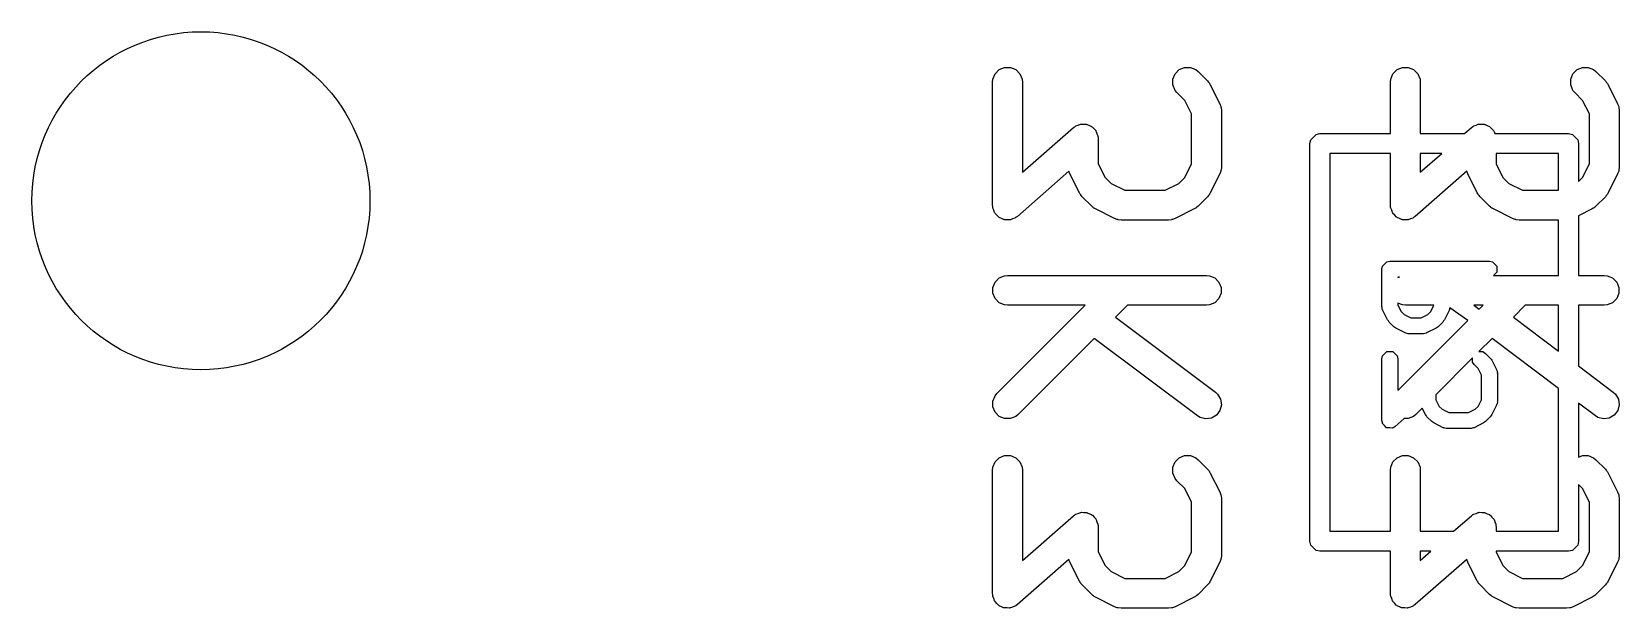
# Model space of a CAD drawing. Extents: x 1.01 to 7.41, y -5.29 to -1.05.
# Drawn here: x 5.065 to 5.3791, y -3.0413 to -2.9272 of the extents above; entities that cross this region are included whole.
import ezdxf

# ---------------------------------------------------------------- set-up
doc = ezdxf.new("R2010")
doc.units = 0
doc.header["$MEASUREMENT"] = 0
doc.layers.add('BLACK', color=7, linetype='CONTINUOUS')

msp = doc.modelspace()

# ---------------------------------------------------------------- linework, layer by layer
at = {"layer": 'BLACK', "linetype": 'CONTINUOUS'}
for p, q in [((5.25642, -2.93467), (5.25749, -2.93423)), ((5.25749, -2.93423), (5.25864, -2.93423)), ((5.25864, -2.93423), (5.2597, -2.93467)), ((5.29204, -2.93467), (5.29311, -2.93423)), ((5.29311, -2.93423), (5.29426, -2.93423)), ((5.29426, -2.93423), (5.29532, -2.93467)), ((5.33516, -2.93467), (5.33623, -2.93423)), ((5.33623, -2.93423), (5.33738, -2.93423)), ((5.33738, -2.93423), (5.33844, -2.93467)), ((5.37078, -2.93467), (5.37185, -2.93423)), ((5.37185, -2.93423), (5.373, -2.93423)), ((5.373, -2.93423), (5.37406, -2.93467)), ((5.25511, -2.93713), (5.25517, -2.93655)), ((5.25511, -2.9615), (5.25511, -2.93713)), ((5.25517, -2.93655), (5.25561, -2.93548)), ((5.25561, -2.93548), (5.25642, -2.93467)), ((5.2597, -2.93467), (5.26052, -2.93548)), ((5.26052, -2.93548), (5.26096, -2.93655)), ((5.26096, -2.93655), (5.26102, -2.93713)), ((5.26102, -2.93713), (5.26102, -2.95499)), ((5.29079, -2.93655), (5.29123, -2.93548)), ((5.29079, -2.9377), (5.29079, -2.93655)), ((5.29123, -2.93548), (5.29204, -2.93467)), ((5.29532, -2.93467), (5.29577, -2.93504)), ((5.29577, -2.93504), (5.29765, -2.93691)), ((5.29765, -2.93691), (5.29783, -2.93714)), ((5.29783, -2.93714), (5.29789, -2.93719)), ((5.29789, -2.93719), (5.29795, -2.93728)), ((5.29795, -2.93728), (5.29801, -2.93736)), ((5.29801, -2.93736), (5.29804, -2.93743)), ((5.29804, -2.93743), (5.2982, -2.93768)), ((5.33385, -2.93713), (5.33391, -2.93655)), ((5.33385, -2.94734), (5.33385, -2.93713)), ((5.33391, -2.93655), (5.33435, -2.93548)), ((5.33435, -2.93548), (5.33516, -2.93467)), ((5.33844, -2.93467), (5.33926, -2.93548)), ((5.33926, -2.93548), (5.3397, -2.93655)), ((5.3397, -2.93655), (5.33976, -2.93713)), ((5.33976, -2.93713), (5.33976, -2.94734)), ((5.36953, -2.93655), (5.36997, -2.93548)), ((5.36953, -2.9377), (5.36953, -2.93655)), ((5.36997, -2.93548), (5.37078, -2.93467)), ((5.37406, -2.93467), (5.37451, -2.93504)), ((5.37451, -2.93504), (5.37639, -2.93691)), ((5.37639, -2.93691), (5.37657, -2.93714)), ((5.37657, -2.93714), (5.37663, -2.93719)), ((5.37663, -2.93719), (5.37669, -2.93728)), ((5.37669, -2.93728), (5.37675, -2.93736)), ((5.37675, -2.93736), (5.37678, -2.93743)), ((5.37678, -2.93743), (5.37694, -2.93768)), ((5.29123, -2.93877), (5.29079, -2.9377)), ((5.2916, -2.93921), (5.29123, -2.93877)), ((5.29313, -2.94075), (5.2916, -2.93921)), ((5.2982, -2.93768), (5.30007, -2.94143)), ((5.36997, -2.93877), (5.36953, -2.9377)), ((5.37034, -2.93921), (5.36997, -2.93877)), ((5.37187, -2.94075), (5.37034, -2.93921)), ((5.37694, -2.93768), (5.37881, -2.94143)), ((5.29448, -2.94345), (5.29313, -2.94075)), ((5.29448, -2.9533), (5.29448, -2.94345)), ((5.30007, -2.94143), (5.30028, -2.94197)), ((5.30028, -2.94197), (5.30029, -2.94208)), ((5.30029, -2.94208), (5.30033, -2.94217)), ((5.30033, -2.94217), (5.30039, -2.94275)), ((5.30039, -2.94275), (5.30039, -2.954)), ((5.37322, -2.94345), (5.37187, -2.94075)), ((5.37322, -2.9533), (5.37322, -2.94345)), ((5.37881, -2.94143), (5.37902, -2.94197)), ((5.37902, -2.94197), (5.37903, -2.94208)), ((5.37903, -2.94208), (5.37907, -2.94217)), ((5.37907, -2.94217), (5.37913, -2.94275)), ((5.37913, -2.94275), (5.37913, -2.954)), ((5.26102, -2.95499), (5.27112, -2.94615)), ((5.27112, -2.94615), (5.27137, -2.94597)), ((5.27137, -2.94597), (5.27142, -2.94592)), ((5.27142, -2.94592), (5.27147, -2.9459)), ((5.27147, -2.9459), (5.27159, -2.94581)), ((5.27159, -2.94581), (5.27204, -2.94566)), ((5.27204, -2.94566), (5.27249, -2.94548)), ((5.27249, -2.94548), (5.27259, -2.94548)), ((5.27259, -2.94548), (5.27268, -2.94545)), ((5.27268, -2.94545), (5.27316, -2.94548)), ((5.27316, -2.94548), (5.27364, -2.94548)), ((5.27364, -2.94548), (5.27373, -2.94552)), ((5.27373, -2.94552), (5.27383, -2.94552)), ((5.27383, -2.94552), (5.27426, -2.94573)), ((5.27426, -2.94573), (5.2747, -2.94592)), ((5.2747, -2.94592), (5.27477, -2.94599)), ((5.27477, -2.94599), (5.27486, -2.94603)), ((5.27486, -2.94603), (5.27518, -2.94639)), ((5.27518, -2.94639), (5.27552, -2.94673)), ((5.27552, -2.94673), (5.27556, -2.94683)), ((5.27556, -2.94683), (5.27562, -2.9469)), ((5.3485, -2.94734), (5.34986, -2.94615)), ((5.34986, -2.94615), (5.35011, -2.94597)), ((5.35011, -2.94597), (5.35016, -2.94592)), ((5.35016, -2.94592), (5.35021, -2.9459)), ((5.35021, -2.9459), (5.35033, -2.94581)), ((5.35033, -2.94581), (5.35078, -2.94566)), ((5.35078, -2.94566), (5.35123, -2.94548)), ((5.35123, -2.94548), (5.35133, -2.94548)), ((5.35133, -2.94548), (5.35142, -2.94545)), ((5.35142, -2.94545), (5.3519, -2.94548)), ((5.3519, -2.94548), (5.35238, -2.94548)), ((5.35238, -2.94548), (5.35247, -2.94552)), ((5.35247, -2.94552), (5.35257, -2.94552)), ((5.35257, -2.94552), (5.353, -2.94573)), ((5.353, -2.94573), (5.35344, -2.94592)), ((5.35344, -2.94592), (5.35351, -2.94599)), ((5.35351, -2.94599), (5.3536, -2.94603)), ((5.3536, -2.94603), (5.35392, -2.94639)), ((5.35392, -2.94639), (5.35426, -2.94673)), ((5.35426, -2.94673), (5.3543, -2.94683)), ((5.3543, -2.94683), (5.35436, -2.9469)), ((5.27562, -2.9469), (5.27577, -2.94735)), ((5.27577, -2.94735), (5.27596, -2.9478)), ((5.27596, -2.9478), (5.27597, -2.94794)), ((5.27597, -2.94794), (5.27599, -2.94799)), ((5.27599, -2.94799), (5.27598, -2.94807)), ((5.27598, -2.94807), (5.27601, -2.94837)), ((5.27601, -2.94837), (5.27601, -2.9533)), ((5.31791, -2.94931), (5.31806, -2.94856)), ((5.31791, -3.02805), (5.31791, -2.94931)), ((5.31806, -2.94856), (5.31913, -2.94749)), ((5.31913, -2.94749), (5.31988, -2.94734)), ((5.31988, -2.94734), (5.33385, -2.94734)), ((5.33976, -2.94734), (5.3485, -2.94734)), ((5.35436, -2.9469), (5.35451, -2.94734)), ((5.35451, -2.94734), (5.36909, -2.94734)), ((5.36909, -2.94734), (5.36985, -2.94749)), ((5.36985, -2.94749), (5.37091, -2.94856)), ((5.37091, -2.94856), (5.37106, -2.94931)), ((5.37106, -2.94931), (5.37106, -2.95681)), ((5.32185, -2.95128), (5.32185, -3.02608)), ((5.33385, -2.95128), (5.32185, -2.95128)), ((5.33385, -2.9615), (5.33385, -2.95128)), ((5.33976, -2.95128), (5.33976, -2.95499)), ((5.33976, -2.95499), (5.344, -2.95128)), ((5.344, -2.95128), (5.33976, -2.95128)), ((5.35475, -2.95128), (5.35475, -2.9533)), ((5.36713, -2.95128), (5.35475, -2.95128)), ((5.36713, -2.95854), (5.36713, -2.95128)), ((5.27022, -2.95479), (5.26001, -2.96372)), ((5.27042, -2.95532), (5.27022, -2.95479)), ((5.2723, -2.95907), (5.27042, -2.95532)), ((5.27601, -2.9533), (5.27736, -2.956)), ((5.27736, -2.956), (5.27856, -2.9572)), ((5.29194, -2.9572), (5.29313, -2.956)), ((5.29313, -2.956), (5.29448, -2.9533)), ((5.30007, -2.95532), (5.2982, -2.95907)), ((5.30028, -2.95478), (5.30007, -2.95532)), ((5.30029, -2.95467), (5.30028, -2.95478)), ((5.30033, -2.95457), (5.30029, -2.95467)), ((5.30039, -2.954), (5.30033, -2.95457)), ((5.34896, -2.95479), (5.33875, -2.96372)), ((5.34916, -2.95532), (5.34896, -2.95479)), ((5.35104, -2.95907), (5.34916, -2.95532)), ((5.35475, -2.9533), (5.3561, -2.956)), ((5.3561, -2.956), (5.3573, -2.9572)), ((5.37106, -2.95681), (5.37187, -2.956)), ((5.37187, -2.956), (5.37322, -2.9533)), ((5.37881, -2.95532), (5.37694, -2.95907)), ((5.37902, -2.95478), (5.37881, -2.95532)), ((5.37903, -2.95467), (5.37902, -2.95478)), ((5.37907, -2.95457), (5.37903, -2.95467)), ((5.37913, -2.954), (5.37907, -2.95457)), ((5.27245, -2.95932), (5.2723, -2.95907)), ((5.27248, -2.95939), (5.27245, -2.95932)), ((5.27255, -2.95947), (5.27248, -2.95939)), ((5.27856, -2.9572), (5.28126, -2.95854)), ((5.28126, -2.95854), (5.28924, -2.95854)), ((5.28924, -2.95854), (5.29194, -2.9572)), ((5.29801, -2.95939), (5.29795, -2.95947)), ((5.29804, -2.95932), (5.29801, -2.95939)), ((5.2982, -2.95907), (5.29804, -2.95932)), ((5.35119, -2.95932), (5.35104, -2.95907)), ((5.35122, -2.95939), (5.35119, -2.95932)), ((5.35129, -2.95947), (5.35122, -2.95939)), ((5.3573, -2.9572), (5.36, -2.95854)), ((5.36, -2.95854), (5.36713, -2.95854)), ((5.37675, -2.95939), (5.37669, -2.95947)), ((5.37678, -2.95932), (5.37675, -2.95939)), ((5.37694, -2.95907), (5.37678, -2.95932)), ((5.25514, -2.9618), (5.25511, -2.9615)), ((5.25514, -2.96188), (5.25514, -2.9618)), ((5.25515, -2.96193), (5.25514, -2.96188)), ((5.25517, -2.96207), (5.25515, -2.96193)), ((5.25535, -2.96252), (5.25517, -2.96207)), ((5.2555, -2.96297), (5.25535, -2.96252)), ((5.2726, -2.95956), (5.27255, -2.95947)), ((5.27266, -2.95961), (5.2726, -2.95956)), ((5.27285, -2.95984), (5.27266, -2.95961)), ((5.27472, -2.96171), (5.27285, -2.95984)), ((5.27495, -2.9619), (5.27472, -2.96171)), ((5.275, -2.96195), (5.27495, -2.9619)), ((5.27509, -2.96201), (5.275, -2.96195)), ((5.27517, -2.96208), (5.27509, -2.96201)), ((5.27524, -2.96211), (5.27517, -2.96208)), ((5.27549, -2.96226), (5.27524, -2.96211)), ((5.27924, -2.96414), (5.27549, -2.96226)), ((5.295, -2.96226), (5.29126, -2.96414)), ((5.29525, -2.96211), (5.295, -2.96226)), ((5.29532, -2.96208), (5.29525, -2.96211)), ((5.29541, -2.96201), (5.29532, -2.96208)), ((5.29549, -2.96195), (5.29541, -2.96201)), ((5.29555, -2.9619), (5.29549, -2.96195)), ((5.29577, -2.96171), (5.29555, -2.9619)), ((5.29765, -2.95984), (5.29577, -2.96171)), ((5.29783, -2.95961), (5.29765, -2.95984)), ((5.29789, -2.95956), (5.29783, -2.95961)), ((5.29795, -2.95947), (5.29789, -2.95956)), ((5.33388, -2.9618), (5.33385, -2.9615)), ((5.33388, -2.96188), (5.33388, -2.9618)), ((5.33389, -2.96193), (5.33388, -2.96188)), ((5.33391, -2.96207), (5.33389, -2.96193)), ((5.33409, -2.96252), (5.33391, -2.96207)), ((5.33425, -2.96297), (5.33409, -2.96252)), ((5.35134, -2.95956), (5.35129, -2.95947)), ((5.3514, -2.95961), (5.35134, -2.95956)), ((5.35159, -2.95984), (5.3514, -2.95961)), ((5.35346, -2.96171), (5.35159, -2.95984)), ((5.35369, -2.9619), (5.35346, -2.96171)), ((5.35374, -2.96195), (5.35369, -2.9619)), ((5.35383, -2.96201), (5.35374, -2.96195)), ((5.35391, -2.96208), (5.35383, -2.96201)), ((5.35398, -2.96211), (5.35391, -2.96208)), ((5.35423, -2.96226), (5.35398, -2.96211)), ((5.35798, -2.96414), (5.35423, -2.96226)), ((5.37374, -2.96226), (5.37106, -2.9636)), ((5.37399, -2.96211), (5.37374, -2.96226)), ((5.37406, -2.96208), (5.37399, -2.96211)), ((5.37415, -2.96201), (5.37406, -2.96208)), ((5.37423, -2.96195), (5.37415, -2.96201)), ((5.37429, -2.9619), (5.37423, -2.96195)), ((5.37451, -2.96171), (5.37429, -2.9619)), ((5.37639, -2.95984), (5.37451, -2.96171)), ((5.37657, -2.95961), (5.37639, -2.95984)), ((5.37663, -2.95956), (5.37657, -2.95961)), ((5.37669, -2.95947), (5.37663, -2.95956)), ((5.25557, -2.96305), (5.2555, -2.96297)), ((5.25561, -2.96314), (5.25557, -2.96305)), ((5.25595, -2.96348), (5.25561, -2.96314)), ((5.25626, -2.96384), (5.25595, -2.96348)), ((5.25635, -2.96388), (5.25626, -2.96384)), ((5.25642, -2.96395), (5.25635, -2.96388)), ((5.25687, -2.96414), (5.25642, -2.96395)), ((5.2573, -2.96435), (5.25687, -2.96414)), ((5.2574, -2.96435), (5.2573, -2.96435)), ((5.25749, -2.96439), (5.2574, -2.96435)), ((5.25797, -2.96439), (5.25749, -2.96439)), ((5.25845, -2.96442), (5.25797, -2.96439)), ((5.25854, -2.96439), (5.25845, -2.96442)), ((5.25864, -2.96439), (5.25854, -2.96439)), ((5.25908, -2.96421), (5.25864, -2.96439)), ((5.25954, -2.96406), (5.25908, -2.96421)), ((5.25965, -2.96397), (5.25954, -2.96406)), ((5.2597, -2.96395), (5.25965, -2.96397)), ((5.25976, -2.9639), (5.2597, -2.96395)), ((5.26001, -2.96372), (5.25976, -2.9639)), ((5.27978, -2.96434), (5.27924, -2.96414)), ((5.27989, -2.96435), (5.27978, -2.96434)), ((5.27998, -2.96439), (5.27989, -2.96435)), ((5.28056, -2.96445), (5.27998, -2.96439)), ((5.28993, -2.96445), (5.28056, -2.96445)), ((5.29051, -2.96439), (5.28993, -2.96445)), ((5.29061, -2.96435), (5.29051, -2.96439)), ((5.29071, -2.96434), (5.29061, -2.96435)), ((5.29126, -2.96414), (5.29071, -2.96434)), ((5.33431, -2.96305), (5.33425, -2.96297)), ((5.33435, -2.96314), (5.33431, -2.96305)), ((5.33469, -2.96348), (5.33435, -2.96314)), ((5.335, -2.96384), (5.33469, -2.96348)), ((5.33509, -2.96388), (5.335, -2.96384)), ((5.33516, -2.96395), (5.33509, -2.96388)), ((5.33561, -2.96414), (5.33516, -2.96395)), ((5.33604, -2.96435), (5.33561, -2.96414)), ((5.33614, -2.96435), (5.33604, -2.96435)), ((5.33623, -2.96439), (5.33614, -2.96435)), ((5.33671, -2.96439), (5.33623, -2.96439)), ((5.33719, -2.96442), (5.33671, -2.96439)), ((5.33728, -2.96439), (5.33719, -2.96442)), ((5.33738, -2.96439), (5.33728, -2.96439)), ((5.33782, -2.96421), (5.33738, -2.96439)), ((5.33828, -2.96406), (5.33782, -2.96421)), ((5.33839, -2.96397), (5.33828, -2.96406)), ((5.33844, -2.96395), (5.33839, -2.96397)), ((5.3385, -2.9639), (5.33844, -2.96395)), ((5.33875, -2.96372), (5.3385, -2.9639)), ((5.35852, -2.96434), (5.35798, -2.96414)), ((5.35863, -2.96435), (5.35852, -2.96434)), ((5.35872, -2.96439), (5.35863, -2.96435)), ((5.3593, -2.96445), (5.35872, -2.96439)), ((5.36713, -2.96445), (5.3593, -2.96445)), ((5.36713, -2.97542), (5.36713, -2.96445)), ((5.37106, -2.9636), (5.37106, -2.97542)), ((5.33217, -2.97415), (5.33229, -2.97355)), ((5.33217, -2.98165), (5.33217, -2.97415)), ((5.33229, -2.97355), (5.33314, -2.9727)), ((5.33314, -2.9727), (5.33375, -2.97258)), ((5.33375, -2.97258), (5.35343, -2.97258)), ((5.35343, -2.97258), (5.35403, -2.9727)), ((5.35403, -2.9727), (5.35489, -2.97355)), ((5.35489, -2.97475), (5.35422, -2.97542)), ((5.35489, -2.97355), (5.35489, -2.97475)), ((5.25517, -2.97779), (5.25561, -2.97673)), ((5.25517, -2.97895), (5.25517, -2.97779)), ((5.25561, -2.97673), (5.25642, -2.97591)), ((5.25642, -2.97591), (5.25749, -2.97547)), ((5.25749, -2.97547), (5.25806, -2.97542)), ((5.25806, -2.97542), (5.29743, -2.97542)), ((5.29743, -2.97542), (5.29801, -2.97547)), ((5.29801, -2.97547), (5.29907, -2.97591)), ((5.29907, -2.97591), (5.29989, -2.97673)), ((5.29989, -2.97673), (5.30033, -2.97779)), ((5.30033, -2.97779), (5.30033, -2.97895)), ((5.33532, -2.97585), (5.33562, -2.97573)), ((5.33562, -2.97573), (5.33532, -2.97573)), ((5.33532, -2.97573), (5.33532, -2.97585)), ((5.35422, -2.97542), (5.36713, -2.97542)), ((5.37106, -2.97542), (5.37617, -2.97542)), ((5.37617, -2.97542), (5.37675, -2.97547)), ((5.37675, -2.97547), (5.37781, -2.97591)), ((5.37781, -2.97591), (5.37863, -2.97673)), ((5.37863, -2.97673), (5.37907, -2.97779)), ((5.37907, -2.97779), (5.37907, -2.97895)), ((5.25561, -2.98001), (5.25517, -2.97895)), ((5.25642, -2.98082), (5.25561, -2.98001)), ((5.25598, -2.99878), (5.27343, -2.98132)), ((5.25749, -2.98127), (5.25642, -2.98082)), ((5.25806, -2.98132), (5.25749, -2.98127)), ((5.27343, -2.98132), (5.25806, -2.98132)), ((5.28178, -2.98132), (5.27943, -2.98367)), ((5.29743, -2.98132), (5.28178, -2.98132)), ((5.29801, -2.98127), (5.29743, -2.98132)), ((5.29907, -2.98082), (5.29801, -2.98127)), ((5.29989, -2.98001), (5.29907, -2.98082)), ((5.30033, -2.97895), (5.29989, -2.98001)), ((5.33623, -2.98127), (5.33532, -2.98089)), ((5.33532, -2.98089), (5.33532, -2.98128)), ((5.33532, -2.98128), (5.33598, -2.98259)), ((5.3368, -2.98132), (5.33623, -2.98127)), ((5.34246, -2.98132), (5.3368, -2.98132)), ((5.34183, -2.98259), (5.34246, -2.98132)), ((5.35217, -2.98132), (5.35035, -2.98132)), ((5.35035, -2.98132), (5.35142, -2.98207)), ((5.35142, -2.98207), (5.35217, -2.98132)), ((5.36052, -2.98132), (5.35817, -2.98367)), ((5.36713, -2.98132), (5.36052, -2.98132)), ((5.36713, -2.99039), (5.36713, -2.98132)), ((5.37617, -2.98132), (5.37106, -2.98132)), ((5.37106, -2.98132), (5.37106, -2.99334)), ((5.37675, -2.98127), (5.37617, -2.98132)), ((5.37781, -2.98082), (5.37675, -2.98127)), ((5.37863, -2.98001), (5.37781, -2.98082)), ((5.37907, -2.97895), (5.37863, -2.98001)), ((5.27943, -2.98367), (5.29921, -2.9985)), ((5.33219, -2.98173), (5.33217, -2.98165)), ((5.33218, -2.98176), (5.33219, -2.98173)), ((5.33224, -2.98201), (5.33218, -2.98176)), ((5.33229, -2.98225), (5.33224, -2.98201)), ((5.33232, -2.98228), (5.33229, -2.98225)), ((5.33234, -2.98236), (5.33232, -2.98228)), ((5.33327, -2.98423), (5.33234, -2.98236)), ((5.33343, -2.98443), (5.33327, -2.98423)), ((5.33357, -2.98464), (5.33343, -2.98443)), ((5.33532, -2.99817), (5.34916, -2.98433)), ((5.33598, -2.98259), (5.33655, -2.98317)), ((5.33655, -2.98317), (5.33787, -2.98383)), ((5.33787, -2.98383), (5.33994, -2.98383)), ((5.33994, -2.98383), (5.34125, -2.98317)), ((5.34125, -2.98317), (5.34183, -2.98259)), ((5.34437, -2.98443), (5.34423, -2.98464)), ((5.34453, -2.98423), (5.34437, -2.98443)), ((5.34547, -2.98236), (5.34453, -2.98423)), ((5.34549, -2.98228), (5.34547, -2.98236)), ((5.34551, -2.98225), (5.34549, -2.98228)), ((5.34556, -2.98201), (5.34551, -2.98225)), ((5.34561, -2.98184), (5.34556, -2.98201)), ((5.34916, -2.98433), (5.34561, -2.98184)), ((5.35817, -2.98367), (5.36713, -2.99039)), ((5.33451, -2.98558), (5.33357, -2.98464)), ((5.33472, -2.98572), (5.33451, -2.98558)), ((5.33492, -2.98587), (5.33472, -2.98572)), ((5.33679, -2.98681), (5.33492, -2.98587)), ((5.33687, -2.98683), (5.33679, -2.98681)), ((5.33689, -2.98686), (5.33687, -2.98683)), ((5.33714, -2.9869), (5.33689, -2.98686)), ((5.33738, -2.98697), (5.33714, -2.9869)), ((5.33742, -2.98696), (5.33738, -2.98697)), ((5.3375, -2.98698), (5.33742, -2.98696)), ((5.34031, -2.98698), (5.3375, -2.98698)), ((5.34039, -2.98696), (5.34031, -2.98698)), ((5.34042, -2.98697), (5.34039, -2.98696)), ((5.34066, -2.9869), (5.34042, -2.98697)), ((5.34091, -2.98686), (5.34066, -2.9869)), ((5.34094, -2.98683), (5.34091, -2.98686)), ((5.34101, -2.98681), (5.34094, -2.98683)), ((5.34289, -2.98587), (5.34101, -2.98681)), ((5.34309, -2.98572), (5.34289, -2.98587)), ((5.3433, -2.98558), (5.34309, -2.98572)), ((5.34423, -2.98464), (5.3433, -2.98558)), ((5.27521, -2.98789), (5.26015, -3.00295)), ((5.29566, -3.00323), (5.27521, -2.98789)), ((5.33229, -2.99136), (5.33314, -2.99051)), ((5.33314, -2.99051), (5.33435, -2.99051)), ((5.33435, -2.99051), (5.3352, -2.99136)), ((5.35395, -2.98789), (5.35134, -2.99051)), ((5.35134, -2.99051), (5.35216, -2.99051)), ((5.35216, -2.99051), (5.35267, -2.99085)), ((5.35267, -2.99085), (5.35361, -2.99179)), ((5.36713, -2.99777), (5.35395, -2.98789)), ((5.33217, -2.99196), (5.33229, -2.99136)), ((5.33217, -3.00415), (5.33217, -2.99196)), ((5.3352, -2.99136), (5.33532, -2.99196)), ((5.33532, -2.99196), (5.33532, -2.99817)), ((5.3501, -2.99175), (5.34282, -2.99903)), ((5.3501, -2.99256), (5.3501, -2.99175)), ((5.35044, -2.99308), (5.3501, -2.99256)), ((5.3512, -2.99383), (5.35044, -2.99308)), ((5.35186, -2.99515), (5.3512, -2.99383)), ((5.35361, -2.99179), (5.35375, -2.992)), ((5.35375, -2.992), (5.3539, -2.9922)), ((5.3539, -2.9922), (5.35484, -2.99407)), ((5.37106, -2.99334), (5.37795, -2.9985)), ((5.35186, -3.00003), (5.35186, -2.99515)), ((5.35484, -2.99407), (5.35486, -2.99415)), ((5.35486, -2.99415), (5.35489, -2.99417)), ((5.35489, -2.99417), (5.35494, -2.99442)), ((5.35494, -2.99442), (5.355, -2.99466)), ((5.355, -2.99466), (5.35499, -2.9947)), ((5.35499, -2.9947), (5.35501, -2.99477)), ((5.35501, -2.99477), (5.35501, -3.0004)), ((5.25517, -3.00029), (5.25561, -2.99923)), ((5.25561, -2.99923), (5.25598, -2.99878)), ((5.29921, -2.9985), (5.29963, -2.9989)), ((5.29963, -2.9989), (5.30022, -2.99989)), ((5.30022, -2.99989), (5.30038, -3.00103)), ((5.34282, -2.99903), (5.34282, -3.00003)), ((5.34282, -3.00003), (5.34348, -3.00134)), ((5.3512, -3.00134), (5.35186, -3.00003)), ((5.36713, -3.02608), (5.36713, -2.99777)), ((5.37795, -2.9985), (5.37837, -2.9989)), ((5.37837, -2.9989), (5.37896, -2.99989)), ((5.37896, -2.99989), (5.37912, -3.00103)), ((5.25517, -3.00144), (5.25517, -3.00029)), ((5.25561, -3.00251), (5.25517, -3.00144)), ((5.25642, -3.00332), (5.25561, -3.00251)), ((5.25749, -3.00376), (5.25642, -3.00332)), ((5.2597, -3.00332), (5.25864, -3.00376)), ((5.26015, -3.00295), (5.2597, -3.00332)), ((5.29616, -3.00353), (5.29566, -3.00323)), ((5.29941, -3.00307), (5.29841, -3.00365)), ((5.3001, -3.00214), (5.29941, -3.00307)), ((5.30038, -3.00103), (5.3001, -3.00214)), ((5.33844, -3.00332), (5.33738, -3.00376)), ((5.33889, -3.00295), (5.33844, -3.00332)), ((5.34014, -3.00171), (5.33889, -3.00295)), ((5.34077, -3.00298), (5.34014, -3.00171)), ((5.34093, -3.00318), (5.34077, -3.00298)), ((5.34107, -3.00339), (5.34093, -3.00318)), ((5.34201, -3.00432), (5.34107, -3.00339)), ((5.34348, -3.00134), (5.34405, -3.00192)), ((5.34405, -3.00192), (5.34537, -3.00257)), ((5.34537, -3.00257), (5.34931, -3.00257)), ((5.34931, -3.00257), (5.35062, -3.00192)), ((5.35062, -3.00192), (5.3512, -3.00134)), ((5.35361, -3.00339), (5.35267, -3.00432)), ((5.35375, -3.00318), (5.35361, -3.00339)), ((5.3539, -3.00298), (5.35375, -3.00318)), ((5.35484, -3.0011), (5.3539, -3.00298)), ((5.35486, -3.00103), (5.35484, -3.0011)), ((5.35489, -3.001), (5.35486, -3.00103)), ((5.35494, -3.00075), (5.35489, -3.001)), ((5.355, -3.00051), (5.35494, -3.00075)), ((5.35501, -3.0004), (5.35499, -3.00048)), ((5.35499, -3.00048), (5.355, -3.00051)), ((5.3744, -3.00323), (5.37106, -3.00072)), ((5.37106, -3.00072), (5.37106, -3.01142)), ((5.3749, -3.00353), (5.3744, -3.00323)), ((5.37815, -3.00307), (5.37715, -3.00365)), ((5.37884, -3.00214), (5.37815, -3.00307)), ((5.37912, -3.00103), (5.37884, -3.00214)), ((5.25864, -3.00376), (5.25749, -3.00376)), ((5.29727, -3.00382), (5.29616, -3.00353)), ((5.29841, -3.00365), (5.29727, -3.00382)), ((5.33226, -3.00459), (5.33217, -3.00415)), ((5.33225, -3.00465), (5.33226, -3.00459)), ((5.33228, -3.00468), (5.33225, -3.00465)), ((5.33229, -3.00475), (5.33228, -3.00468)), ((5.33268, -3.00514), (5.33229, -3.00475)), ((5.33305, -3.00556), (5.33268, -3.00514)), ((5.3331, -3.00556), (5.33305, -3.00556)), ((5.33314, -3.0056), (5.3331, -3.00556)), ((5.3337, -3.0056), (5.33314, -3.0056)), ((5.33425, -3.00564), (5.3337, -3.0056)), ((5.33431, -3.0056), (5.33425, -3.00564)), ((5.33435, -3.0056), (5.33431, -3.0056)), ((5.33439, -3.00556), (5.33435, -3.0056)), ((5.33478, -3.00533), (5.33439, -3.00556)), ((5.33658, -3.00376), (5.33478, -3.00533)), ((5.33738, -3.00376), (5.33658, -3.00376)), ((5.34222, -3.00446), (5.34201, -3.00432)), ((5.34242, -3.00462), (5.34222, -3.00446)), ((5.34429, -3.00556), (5.34242, -3.00462)), ((5.34437, -3.00558), (5.34429, -3.00556)), ((5.34439, -3.0056), (5.34437, -3.00558)), ((5.34464, -3.00565), (5.34439, -3.0056)), ((5.34488, -3.00572), (5.34464, -3.00565)), ((5.34492, -3.00571), (5.34488, -3.00572)), ((5.34499, -3.00572), (5.34492, -3.00571)), ((5.34968, -3.00572), (5.34499, -3.00572)), ((5.34976, -3.00571), (5.34968, -3.00572)), ((5.34979, -3.00572), (5.34976, -3.00571)), ((5.35004, -3.00565), (5.34979, -3.00572)), ((5.35028, -3.0056), (5.35004, -3.00565)), ((5.35031, -3.00558), (5.35028, -3.0056)), ((5.35039, -3.00556), (5.35031, -3.00558)), ((5.35226, -3.00462), (5.35039, -3.00556)), ((5.35246, -3.00446), (5.35226, -3.00462)), ((5.35267, -3.00432), (5.35246, -3.00446)), ((5.37601, -3.00382), (5.3749, -3.00353)), ((5.37715, -3.00365), (5.37601, -3.00382)), ((5.25517, -3.01341), (5.25561, -3.01235)), ((5.25561, -3.01235), (5.25642, -3.01154)), ((5.25642, -3.01154), (5.25749, -3.01109)), ((5.25749, -3.01109), (5.25864, -3.01109)), ((5.25864, -3.01109), (5.2597, -3.01154)), ((5.2597, -3.01154), (5.26052, -3.01235)), ((5.26052, -3.01235), (5.26096, -3.01341)), ((5.29079, -3.01341), (5.29123, -3.01235)), ((5.29123, -3.01235), (5.29204, -3.01154)), ((5.29204, -3.01154), (5.29311, -3.01109)), ((5.29311, -3.01109), (5.29426, -3.01109)), ((5.29426, -3.01109), (5.29532, -3.01154)), ((5.29532, -3.01154), (5.29577, -3.0119)), ((5.29577, -3.0119), (5.29765, -3.01378)), ((5.33391, -3.01341), (5.33435, -3.01235)), ((5.33435, -3.01235), (5.33516, -3.01154)), ((5.33516, -3.01154), (5.33623, -3.01109)), ((5.33623, -3.01109), (5.33738, -3.01109)), ((5.33738, -3.01109), (5.33844, -3.01154)), ((5.33844, -3.01154), (5.33926, -3.01235)), ((5.33926, -3.01235), (5.3397, -3.01341)), ((5.37106, -3.01142), (5.37185, -3.01109)), ((5.37185, -3.01109), (5.373, -3.01109)), ((5.373, -3.01109), (5.37406, -3.01154)), ((5.37406, -3.01154), (5.37451, -3.0119)), ((5.37451, -3.0119), (5.37639, -3.01378)), ((5.25511, -3.01399), (5.25517, -3.01341)), ((5.25511, -3.03836), (5.25511, -3.01399)), ((5.26096, -3.01341), (5.26102, -3.01399)), ((5.26102, -3.01399), (5.26102, -3.03186)), ((5.29079, -3.01457), (5.29079, -3.01341)), ((5.29123, -3.01563), (5.29079, -3.01457)), ((5.2916, -3.01608), (5.29123, -3.01563)), ((5.29765, -3.01378), (5.29783, -3.014)), ((5.29783, -3.014), (5.29789, -3.01405)), ((5.29789, -3.01405), (5.29795, -3.01414)), ((5.29795, -3.01414), (5.29801, -3.01422)), ((5.29801, -3.01422), (5.29804, -3.0143)), ((5.29804, -3.0143), (5.2982, -3.01454)), ((5.2982, -3.01454), (5.30007, -3.01829)), ((5.33385, -3.01399), (5.33391, -3.01341)), ((5.33385, -3.02608), (5.33385, -3.01399)), ((5.3397, -3.01341), (5.33976, -3.01399)), ((5.33976, -3.01399), (5.33976, -3.02608)), ((5.37639, -3.01378), (5.37657, -3.014)), ((5.37657, -3.014), (5.37663, -3.01405)), ((5.37663, -3.01405), (5.37669, -3.01414)), ((5.37669, -3.01414), (5.37675, -3.01422)), ((5.37675, -3.01422), (5.37678, -3.0143)), ((5.37678, -3.0143), (5.37694, -3.01454)), ((5.37694, -3.01454), (5.37881, -3.01829)), ((5.29313, -3.01761), (5.2916, -3.01608)), ((5.29448, -3.02031), (5.29313, -3.01761)), ((5.30007, -3.01829), (5.30028, -3.01883)), ((5.30028, -3.01883), (5.30029, -3.01894)), ((5.30029, -3.01894), (5.30033, -3.01904)), ((5.30033, -3.01904), (5.30039, -3.01961)), ((5.37187, -3.01761), (5.37106, -3.0168)), ((5.37106, -3.0168), (5.37106, -3.02805)), ((5.37322, -3.02031), (5.37187, -3.01761)), ((5.37881, -3.01829), (5.37902, -3.01883)), ((5.37902, -3.01883), (5.37903, -3.01894)), ((5.37903, -3.01894), (5.37907, -3.01904)), ((5.37907, -3.01904), (5.37913, -3.01961)), ((5.29448, -3.03017), (5.29448, -3.02031)), ((5.30039, -3.01961), (5.30039, -3.03086)), ((5.37322, -3.03017), (5.37322, -3.02031)), ((5.37913, -3.01961), (5.37913, -3.03086)), ((5.26102, -3.03186), (5.27112, -3.02302)), ((5.27112, -3.02302), (5.27137, -3.02284)), ((5.27137, -3.02284), (5.27142, -3.02278)), ((5.27142, -3.02278), (5.27147, -3.02276)), ((5.27147, -3.02276), (5.27159, -3.02268)), ((5.27159, -3.02268), (5.27204, -3.02253)), ((5.27204, -3.02253), (5.27249, -3.02234)), ((5.27249, -3.02234), (5.27259, -3.02234)), ((5.27259, -3.02234), (5.27268, -3.02231)), ((5.27268, -3.02231), (5.27316, -3.02234)), ((5.27316, -3.02234), (5.27364, -3.02234)), ((5.27364, -3.02234), (5.27373, -3.02238)), ((5.27373, -3.02238), (5.27383, -3.02239)), ((5.27383, -3.02239), (5.27426, -3.0226)), ((5.27426, -3.0226), (5.2747, -3.02278)), ((5.2747, -3.02278), (5.27477, -3.02285)), ((5.27477, -3.02285), (5.27486, -3.0229)), ((5.27486, -3.0229), (5.27518, -3.02326)), ((5.27518, -3.02326), (5.27552, -3.0236)), ((5.27552, -3.0236), (5.27556, -3.02369)), ((5.27556, -3.02369), (5.27562, -3.02377)), ((5.27562, -3.02377), (5.27577, -3.02422)), ((5.27577, -3.02422), (5.27596, -3.02466)), ((5.27596, -3.02466), (5.27597, -3.0248)), ((5.27597, -3.0248), (5.27599, -3.02486)), ((5.27599, -3.02486), (5.27598, -3.02493)), ((5.27598, -3.02493), (5.27601, -3.02524)), ((5.27601, -3.02524), (5.27601, -3.03017)), ((5.34635, -3.02608), (5.34986, -3.02302)), ((5.34986, -3.02302), (5.35011, -3.02284)), ((5.35011, -3.02284), (5.35016, -3.02278)), ((5.35016, -3.02278), (5.35021, -3.02276)), ((5.35021, -3.02276), (5.35033, -3.02268)), ((5.35033, -3.02268), (5.35078, -3.02253)), ((5.35078, -3.02253), (5.35123, -3.02234)), ((5.35123, -3.02234), (5.35133, -3.02234)), ((5.35133, -3.02234), (5.35142, -3.02231)), ((5.35142, -3.02231), (5.3519, -3.02234)), ((5.3519, -3.02234), (5.35238, -3.02234)), ((5.35238, -3.02234), (5.35247, -3.02238)), ((5.35247, -3.02238), (5.35257, -3.02239)), ((5.35257, -3.02239), (5.353, -3.0226)), ((5.353, -3.0226), (5.35344, -3.02278)), ((5.35344, -3.02278), (5.35351, -3.02285)), ((5.35351, -3.02285), (5.3536, -3.0229)), ((5.3536, -3.0229), (5.35392, -3.02326)), ((5.35392, -3.02326), (5.35426, -3.0236)), ((5.35426, -3.0236), (5.3543, -3.02369)), ((5.3543, -3.02369), (5.35436, -3.02377)), ((5.35436, -3.02377), (5.35451, -3.02422)), ((5.35451, -3.02422), (5.3547, -3.02466)), ((5.3547, -3.02466), (5.35471, -3.0248)), ((5.35471, -3.0248), (5.35473, -3.02486)), ((5.35473, -3.02486), (5.35472, -3.02493)), ((5.35472, -3.02493), (5.35475, -3.02524)), ((5.35475, -3.02524), (5.35475, -3.02608)), ((5.31806, -3.0288), (5.31791, -3.02805)), ((5.32185, -3.02608), (5.33385, -3.02608)), ((5.33976, -3.02608), (5.34635, -3.02608)), ((5.35475, -3.02608), (5.36713, -3.02608)), ((5.37106, -3.02805), (5.37091, -3.0288)), ((5.27022, -3.03165), (5.26001, -3.04058)), ((5.27042, -3.03218), (5.27022, -3.03165)), ((5.27601, -3.03017), (5.27736, -3.03286)), ((5.29313, -3.03286), (5.29448, -3.03017)), ((5.30028, -3.03164), (5.30007, -3.03218)), ((5.30029, -3.03154), (5.30028, -3.03164)), ((5.30033, -3.03144), (5.30029, -3.03154)), ((5.30039, -3.03086), (5.30033, -3.03144)), ((5.31913, -3.02987), (5.31806, -3.0288)), ((5.31988, -3.03002), (5.31913, -3.02987)), ((5.33385, -3.03002), (5.31988, -3.03002)), ((5.33385, -3.03836), (5.33385, -3.03002)), ((5.34896, -3.03165), (5.33875, -3.04058)), ((5.33976, -3.03002), (5.33976, -3.03186)), ((5.33976, -3.03186), (5.34185, -3.03002)), ((5.34185, -3.03002), (5.33976, -3.03002)), ((5.34916, -3.03218), (5.34896, -3.03165)), ((5.36909, -3.03002), (5.35475, -3.03002)), ((5.35475, -3.03002), (5.35475, -3.03017)), ((5.35475, -3.03017), (5.3561, -3.03286)), ((5.36985, -3.02987), (5.36909, -3.03002)), ((5.37091, -3.0288), (5.36985, -3.02987)), ((5.37187, -3.03286), (5.37322, -3.03017)), ((5.37902, -3.03164), (5.37881, -3.03218)), ((5.37903, -3.03154), (5.37902, -3.03164)), ((5.37907, -3.03144), (5.37903, -3.03154)), ((5.37913, -3.03086), (5.37907, -3.03144)), ((5.2723, -3.03593), (5.27042, -3.03218)), ((5.27736, -3.03286), (5.27856, -3.03406)), ((5.27856, -3.03406), (5.28126, -3.03541)), ((5.28924, -3.03541), (5.29194, -3.03406)), ((5.29194, -3.03406), (5.29313, -3.03286)), ((5.30007, -3.03218), (5.2982, -3.03593)), ((5.35104, -3.03593), (5.34916, -3.03218)), ((5.3561, -3.03286), (5.3573, -3.03406)), ((5.3573, -3.03406), (5.36, -3.03541)), ((5.36798, -3.03541), (5.37068, -3.03406)), ((5.37068, -3.03406), (5.37187, -3.03286)), ((5.37881, -3.03218), (5.37694, -3.03593)), ((5.27245, -3.03618), (5.2723, -3.03593)), ((5.27248, -3.03625), (5.27245, -3.03618)), ((5.27255, -3.03633), (5.27248, -3.03625)), ((5.2726, -3.03642), (5.27255, -3.03633)), ((5.27266, -3.03647), (5.2726, -3.03642)), ((5.27285, -3.0367), (5.27266, -3.03647)), ((5.27472, -3.03858), (5.27285, -3.0367)), ((5.28126, -3.03541), (5.28924, -3.03541)), ((5.29765, -3.0367), (5.29577, -3.03858)), ((5.29783, -3.03647), (5.29765, -3.0367)), ((5.29789, -3.03642), (5.29783, -3.03647)), ((5.29795, -3.03633), (5.29789, -3.03642)), ((5.29801, -3.03625), (5.29795, -3.03633)), ((5.29804, -3.03618), (5.29801, -3.03625)), ((5.2982, -3.03593), (5.29804, -3.03618)), ((5.35119, -3.03618), (5.35104, -3.03593)), ((5.35122, -3.03625), (5.35119, -3.03618)), ((5.35129, -3.03633), (5.35122, -3.03625)), ((5.35134, -3.03642), (5.35129, -3.03633)), ((5.3514, -3.03647), (5.35134, -3.03642)), ((5.35159, -3.0367), (5.3514, -3.03647)), ((5.35346, -3.03858), (5.35159, -3.0367)), ((5.36, -3.03541), (5.36798, -3.03541)), ((5.37639, -3.0367), (5.37451, -3.03858)), ((5.37657, -3.03647), (5.37639, -3.0367)), ((5.37663, -3.03642), (5.37657, -3.03647)), ((5.37669, -3.03633), (5.37663, -3.03642)), ((5.37675, -3.03625), (5.37669, -3.03633)), ((5.37678, -3.03618), (5.37675, -3.03625)), ((5.37694, -3.03593), (5.37678, -3.03618)), ((5.25514, -3.03867), (5.25511, -3.03836)), ((5.25514, -3.03874), (5.25514, -3.03867)), ((5.25515, -3.0388), (5.25514, -3.03874)), ((5.25517, -3.03894), (5.25515, -3.0388)), ((5.25535, -3.03938), (5.25517, -3.03894)), ((5.2555, -3.03984), (5.25535, -3.03938)), ((5.25557, -3.03991), (5.2555, -3.03984)), ((5.25561, -3.04), (5.25557, -3.03991)), ((5.25595, -3.04034), (5.25561, -3.04)), ((5.25626, -3.0407), (5.25595, -3.04034)), ((5.25635, -3.04075), (5.25626, -3.0407)), ((5.25642, -3.04082), (5.25635, -3.04075)), ((5.25687, -3.041), (5.25642, -3.04082)), ((5.2573, -3.04121), (5.25687, -3.041)), ((5.25908, -3.04107), (5.25864, -3.04126)), ((5.25954, -3.04092), (5.25908, -3.04107)), ((5.25965, -3.04084), (5.25954, -3.04092)), ((5.2597, -3.04082), (5.25965, -3.04084)), ((5.25976, -3.04076), (5.2597, -3.04082)), ((5.26001, -3.04058), (5.25976, -3.04076)), ((5.27495, -3.03876), (5.27472, -3.03858)), ((5.275, -3.03882), (5.27495, -3.03876)), ((5.27509, -3.03888), (5.275, -3.03882)), ((5.27517, -3.03894), (5.27509, -3.03888)), ((5.27524, -3.03897), (5.27517, -3.03894)), ((5.27549, -3.03913), (5.27524, -3.03897)), ((5.27924, -3.041), (5.27549, -3.03913)), ((5.27978, -3.04121), (5.27924, -3.041)), ((5.29126, -3.041), (5.29071, -3.04121)), ((5.295, -3.03913), (5.29126, -3.041)), ((5.29525, -3.03897), (5.295, -3.03913)), ((5.29532, -3.03894), (5.29525, -3.03897)), ((5.29541, -3.03888), (5.29532, -3.03894)), ((5.29549, -3.03882), (5.29541, -3.03888)), ((5.29555, -3.03876), (5.29549, -3.03882)), ((5.29577, -3.03858), (5.29555, -3.03876)), ((5.33388, -3.03867), (5.33385, -3.03836)), ((5.33388, -3.03874), (5.33388, -3.03867)), ((5.33389, -3.0388), (5.33388, -3.03874)), ((5.33391, -3.03894), (5.33389, -3.0388)), ((5.33409, -3.03938), (5.33391, -3.03894)), ((5.33425, -3.03984), (5.33409, -3.03938)), ((5.33431, -3.03991), (5.33425, -3.03984)), ((5.33435, -3.04), (5.33431, -3.03991)), ((5.33469, -3.04034), (5.33435, -3.04)), ((5.335, -3.0407), (5.33469, -3.04034)), ((5.33509, -3.04075), (5.335, -3.0407)), ((5.33516, -3.04082), (5.33509, -3.04075)), ((5.33561, -3.041), (5.33516, -3.04082)), ((5.33604, -3.04121), (5.33561, -3.041)), ((5.33782, -3.04107), (5.33738, -3.04126)), ((5.33828, -3.04092), (5.33782, -3.04107)), ((5.33839, -3.04084), (5.33828, -3.04092)), ((5.33844, -3.04082), (5.33839, -3.04084)), ((5.3385, -3.04076), (5.33844, -3.04082)), ((5.33875, -3.04058), (5.3385, -3.04076)), ((5.35369, -3.03876), (5.35346, -3.03858)), ((5.35374, -3.03882), (5.35369, -3.03876)), ((5.35383, -3.03888), (5.35374, -3.03882)), ((5.35391, -3.03894), (5.35383, -3.03888)), ((5.35398, -3.03897), (5.35391, -3.03894)), ((5.35423, -3.03913), (5.35398, -3.03897)), ((5.35798, -3.041), (5.35423, -3.03913)), ((5.35852, -3.04121), (5.35798, -3.041)), ((5.37, -3.041), (5.36945, -3.04121)), ((5.37374, -3.03913), (5.37, -3.041)), ((5.37399, -3.03897), (5.37374, -3.03913)), ((5.37406, -3.03894), (5.37399, -3.03897)), ((5.37415, -3.03888), (5.37406, -3.03894)), ((5.37423, -3.03882), (5.37415, -3.03888)), ((5.37429, -3.03876), (5.37423, -3.03882)), ((5.37451, -3.03858), (5.37429, -3.03876)), ((5.2574, -3.04122), (5.2573, -3.04121)), ((5.25749, -3.04126), (5.2574, -3.04122)), ((5.25797, -3.04126), (5.25749, -3.04126)), ((5.25845, -3.04129), (5.25797, -3.04126)), ((5.25854, -3.04126), (5.25845, -3.04129)), ((5.25864, -3.04126), (5.25854, -3.04126)), ((5.27989, -3.04122), (5.27978, -3.04121)), ((5.27998, -3.04126), (5.27989, -3.04122)), ((5.28056, -3.04132), (5.27998, -3.04126)), ((5.28993, -3.04132), (5.28056, -3.04132)), ((5.29051, -3.04126), (5.28993, -3.04132)), ((5.29061, -3.04122), (5.29051, -3.04126)), ((5.29071, -3.04121), (5.29061, -3.04122)), ((5.33614, -3.04122), (5.33604, -3.04121)), ((5.33623, -3.04126), (5.33614, -3.04122)), ((5.33671, -3.04126), (5.33623, -3.04126)), ((5.33719, -3.04129), (5.33671, -3.04126)), ((5.33728, -3.04126), (5.33719, -3.04129)), ((5.33738, -3.04126), (5.33728, -3.04126)), ((5.35863, -3.04122), (5.35852, -3.04121)), ((5.35872, -3.04126), (5.35863, -3.04122)), ((5.3593, -3.04132), (5.35872, -3.04126)), ((5.36867, -3.04132), (5.3593, -3.04132)), ((5.36925, -3.04126), (5.36867, -3.04132)), ((5.36935, -3.04122), (5.36925, -3.04126)), ((5.36945, -3.04121), (5.36935, -3.04122))]:
    msp.add_line(p, q, dxfattribs=at)
at = {"layer": 'BLACK'}
msp.add_circle((5.09843, -2.96063), 0.03346, dxfattribs=at)

doc.saveas('drawing.dxf')
